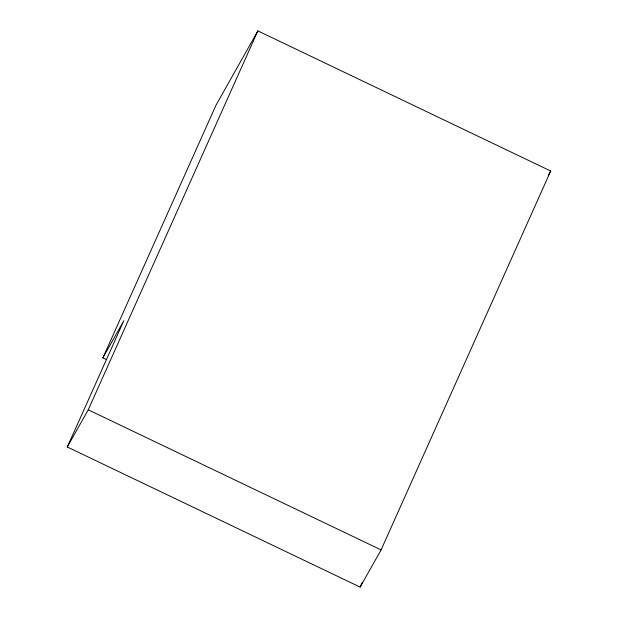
<?xml version="1.0" encoding="UTF-8"?>
<svg xmlns="http://www.w3.org/2000/svg" width="618" height="618" viewBox="0 0 618 618"><rect width="100%" height="100%" fill="white"/><g stroke="black" fill="none" stroke-linecap="round" stroke-linejoin="round"><path stroke-width="0.93" d="M102.882 357.876L215.96 105.269L257.868 30.9L550.7 171.008L381.09 549.912L360.132 587.1L67.3 446.992L123.839 320.688L102.882 357.876L106.358 359.537M67.3 446.992L88.25 409.804L257.868 30.9M360.132 587.1L362.102 582.712M548.344 175.188L550.7 171.008M88.25 409.804L381.09 549.912"/></g></svg>
